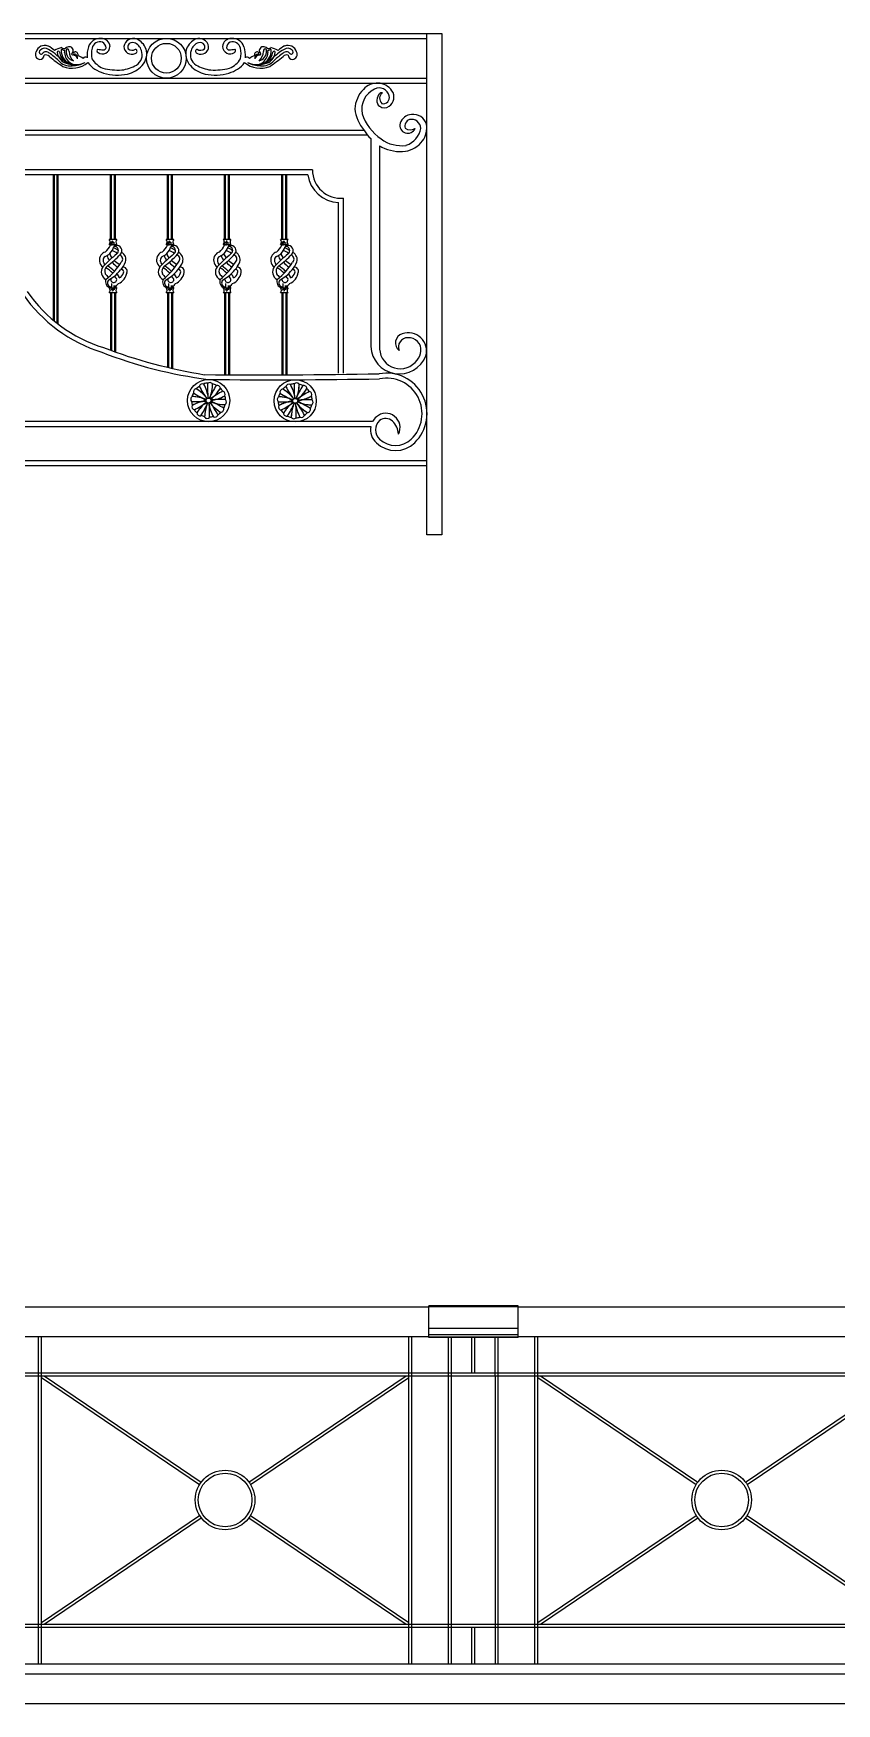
# Model space of a CAD drawing. Header units: millimetres. Extents: x 2621 to 26934, y 11979 to 27988.
# Drawn here: x 4493 to 5707, y 19878 to 22400 of the extents above; entities that cross this region are included whole.
import ezdxf

# ---------------------------------------------------------------- set-up
doc = ezdxf.new("R2010")
doc.units = ezdxf.units.MM

# ---------------------------------------------------------------- blocks, each defined once
blk = doc.blocks.new('A$C4E9F2DF3')
for p, q in [((22.5, 757.5), (2305.9, 757.5)), ((2305.9, 0), (2305.9, 757.5)), ((2305.9, 757.5), (2328.4, 757.5)), ((2328.4, 757.5), (2328.4, 0)), ((22.5, 750), (2305.9, 750)), ((22.5, 690), (2305.9, 690)), ((22.5, 682.5), (2305.9, 682.5)), ((1594.4, 611.3), (2211, 611.3)), ((2216.5, 603.8), (1588.5, 603.8)), ((2221.1, 598.6), (2221.1, 284.8)), ((2234.6, 587.8), (2234.6, 280.8)), ((2133.2, 551.3), (1653.3, 551.3)), ((2126.1, 543.8), (1659.9, 543.8)), ((1741.8, 324.4), (1741.8, 543.8)), ((1743.3, 323.1), (1743.3, 543.8)), ((1747.8, 319.5), (1747.8, 543.8)), ((1749.3, 318.4), (1749.3, 543.8)), ((1828, 446.4), (1828, 543.8)), ((1829.5, 446.4), (1829.5, 543.8)), ((1834, 446.4), (1834, 543.8)), ((1835.5, 446.4), (1835.5, 543.8)), ((1914.3, 446.4), (1914.3, 543.8)), ((1915.8, 446.4), (1915.8, 543.8)), ((1920.3, 446.4), (1920.3, 543.8)), ((1921.8, 446.4), (1921.8, 543.8)), ((2000.5, 446.4), (2000.5, 543.8)), ((2002, 446.4), (2002, 543.8)), ((2006.5, 446.4), (2006.5, 543.8)), ((2008, 446.4), (2008, 543.8)), ((2086.8, 446.4), (2086.8, 543.8)), ((2088.3, 446.4), (2088.3, 543.8)), ((2092.8, 446.4), (2092.8, 543.8)), ((2094.3, 446.4), (2094.3, 543.8)), ((2179.9, 244.6), (2179.9, 508.9)), ((2172.4, 244.6), (2172.4, 502)), ((1837.5, 446.4), (1826, 446.4)), ((1826, 438.9), (1837.5, 438.9)), ((1828, 437.6), (1828, 443.1)), ((1829.6, 443.1), (1829.6, 437.3)), ((1833.9, 438.9), (1833.9, 437)), ((1835.5, 437.3), (1835.5, 438.9)), ((1923.8, 446.4), (1912.3, 446.4)), ((1912.3, 438.9), (1923.8, 438.9)), ((1914.3, 437.6), (1914.3, 443.1)), ((1915.8, 443.1), (1915.8, 437.3)), ((1920.1, 438.9), (1920.1, 437)), ((1921.8, 437.3), (1921.8, 438.9)), ((2010, 446.4), (1998.5, 446.4)), ((1998.5, 438.9), (2010, 438.9)), ((2000.5, 437.6), (2000.5, 443.1)), ((2002.1, 443.1), (2002.1, 437.3)), ((2006.4, 438.9), (2006.4, 437)), ((2008, 437.3), (2008, 438.9)), ((2096.3, 446.4), (2084.8, 446.4)), ((2084.8, 438.9), (2096.3, 438.9)), ((2086.8, 437.6), (2086.8, 443.1)), ((2088.3, 443.1), (2088.3, 437.3)), ((2092.6, 438.9), (2092.6, 437)), ((2094.3, 437.3), (2094.3, 438.9)), ((1830, 373.1), (1830, 379.6)), ((1916.3, 373.1), (1916.3, 379.6)), ((2002.5, 373.1), (2002.5, 379.6)), ((2088.8, 373.1), (2088.8, 379.6)), ((1826, 373.1), (1837.5, 373.1)), ((1837.5, 365.6), (1826, 365.6)), ((1828, 365.6), (1828, 279.1)), ((1829.5, 365.6), (1829.5, 278.5)), ((1833.9, 373.1), (1833.9, 377)), ((1834, 365.6), (1834, 276.9)), ((1835.5, 365.6), (1835.5, 276.4)), ((1835.7, 373.1), (1835.7, 376.6)), ((1912.3, 373.1), (1923.8, 373.1)), ((1923.8, 365.6), (1912.3, 365.6)), ((1914.3, 365.6), (1914.3, 253.3)), ((1915.8, 365.6), (1915.8, 252.9)), ((1920.1, 373.1), (1920.1, 377)), ((1920.3, 365.6), (1920.3, 252)), ((1921.8, 365.6), (1921.8, 251.6)), ((1921.9, 373.1), (1921.9, 376.6)), ((1998.5, 373.1), (2010, 373.1)), ((2010, 365.6), (1998.5, 365.6)), ((2000.5, 365.6), (2000.5, 242)), ((2002, 365.6), (2002, 242)), ((2006.4, 373.1), (2006.4, 377)), ((2006.5, 365.6), (2006.5, 241.9)), ((2008, 365.6), (2008, 241.9)), ((2008.2, 373.1), (2008.2, 376.6)), ((2084.8, 373.1), (2096.3, 373.1)), ((2096.3, 365.6), (2084.8, 365.6)), ((2086.8, 365.6), (2086.8, 241.9)), ((2088.3, 365.6), (2088.3, 241.9)), ((2092.6, 373.1), (2092.6, 377)), ((2092.8, 365.6), (2092.8, 242)), ((2094.3, 365.6), (2094.3, 242)), ((2094.4, 373.1), (2094.4, 376.6)), ((2221.3, 163.5), (1520.4, 163.5)), ((2223.9, 171.2), (1525.3, 171.2)), ((23.8, 112.5), (2305.9, 112.5)), ((23.8, 105), (2305.9, 105)), ((2328.4, 0), (2305.9, 0))]:
    blk.add_line(p, q)
for centre, radius in [((1912.5, 720), 30), ((1912.5, 720), 22.5), ((1976.3, 203), 31.9), ((2107.1, 202.6), 31.9), ((1976.3, 203), 3.75), ((2107.1, 202.6), 3.75)]:
    blk.add_circle(centre, radius)
for centre, radius, start, end in [((1728.7, 725.9), 13.5, 68.2276, 164.8719), ((1723.8, 729.3), 3.26, 118.6448, 238.7475), ((1728.8, 726.2), 8.89, 51.2763, 138.3421), ((1712.2, 697), 46.7, 47.9952, 62.6445), ((1721.1, 702.7), 33.2, 45.6269, 66.339), ((1764.3, 694.1), 43, 103.1908, 119.0324), ((1775.2, 731.5), 21.6, 176.5194, 254.6426), ((1754.9, 732.3), 1.28, 11.1309, 156.8548), ((1757.6, 739.4), 4.65, 228.2068, 301.4077), ((1757.6, 734.4), 2.4, 231.8001, 296.7824), ((1756.4, 730.4), 2.94, 324.3412, 39.7487), ((1766.3, 725.2), 12, 91.0912, 121.4077), ((1763.2, 731.8), 2.31, 59.0792, 208.5447), ((1762.1, 731.1), 3.5, 345.1505, 50.505), ((1766.2, 731.6), 5.63, 304.111, 91.0912), ((1828.2, 724.8), 35.5, 159.5757, 186.3801), ((1811.8, 732.3), 17.5, 84.1725, 163.8195), ((1837.5, 726.7), 38.1, 167.1297, 191.2297), ((1812.2, 732.8), 12.1, 71.7482, 168.4213), ((1810.4, 731.2), 2.81, 120.496, 246.8307), ((1822.6, 820.6), 88, 261.0756, 266.5892), ((1815.8, 738.1), 11.5, 235.2565, 357.843), ((1814.6, 736.9), 12.8, 3.3177, 94.5622), ((1810.5, 734.8), 11, 4.625, 59.9553), ((1817.6, 736.8), 4.06, 267.3313, 344.3073), ((1862.8, 735.5), 14.5, 70.033, 171.1707), ((1860, 737.6), 11.6, 179.0963, 297.1197), ((1860.8, 737), 6.64, 154.0981, 203.6661), ((1860.9, 741.2), 9.19, 227.6416, 302.7145), ((1861.1, 737), 6.96, 66.9876, 154.8169), ((1858.5, 727.5), 16.8, 14.4318, 71.4748), ((1865.1, 730.4), 3.13, 273.5615, 75.9591), ((1858.2, 725), 17.8, 300.8511, 21.9841), ((1855.9, 724.1), 27.7, 21.2446, 64.7476), ((1857.7, 726.6), 25.2, 315.9514, 17.3174), ((1967, 726.6), 25.2, 162.6813, 224.0472), ((1968.8, 724.1), 27.7, 115.2511, 158.7541), ((1966.5, 725), 17.8, 158.0145, 239.1476), ((1966.2, 727.5), 16.8, 108.5239, 165.5669), ((1959.6, 730.4), 3.13, 104.0395, 266.4372), ((1961.9, 735.5), 14.5, 8.828, 109.9657), ((1963.8, 741.2), 9.19, 237.2841, 312.357), ((1964.7, 737.6), 11.6, 242.879, 0.9023), ((1963.6, 737), 6.96, 25.1818, 113.011), ((1963.9, 737), 6.64, 336.3325, 25.9005), ((2010.1, 736.9), 12.8, 85.4365, 176.6809), ((2008.8, 738.1), 11.5, 182.1557, 304.7422), ((2014.2, 734.8), 11, 120.0434, 175.3736), ((2007.1, 736.8), 4.06, 195.6914, 272.6673), ((2002.1, 820.6), 88, 273.4095, 278.9231), ((2012.5, 732.8), 12.1, 11.5774, 108.2504), ((2012.9, 732.3), 17.5, 16.1792, 95.8262), ((2014.3, 731.2), 2.81, 293.168, 59.5027), ((1987.2, 726.7), 38.1, 348.7689, 12.869), ((1996.5, 724.8), 35.5, 353.6185, 20.4229), ((2058.5, 731.6), 5.63, 88.9074, 235.8877), ((2049.4, 731.5), 21.6, 285.3561, 3.4793), ((2058.4, 725.2), 12, 58.5909, 88.9074), ((2062.6, 731.1), 3.5, 129.4936, 194.8482), ((2061.5, 731.8), 2.31, 331.4539, 120.9195), ((2067.1, 739.4), 4.65, 238.5909, 311.7918), ((2068.3, 730.4), 2.94, 140.2499, 215.6575), ((2067.1, 734.4), 2.4, 243.2163, 308.1986), ((2069.8, 732.3), 1.28, 23.1438, 168.8677), ((2060.3, 694.1), 43, 60.9662, 76.8078), ((2103.6, 702.7), 33.2, 113.6596, 134.3718), ((2112.5, 697), 46.7, 117.3542, 132.0035), ((2095.8, 726.2), 8.89, 41.6566, 128.7224), ((2096, 725.9), 13.5, 15.1268, 111.7711), ((2100.9, 729.3), 3.26, 301.2512, 61.3538), ((1722.2, 725.7), 7.59, 150.5893, 264.7036), ((1721.5, 724.7), 6.53, 269.9987, 359.9638), ((1723.4, 728.5), 2.44, 237.2888, 331.7601), ((1730.8, 722.5), 7.17, 47.0461, 137.2982), ((1730.1, 715.8), 9.11, 50.215, 103.317), ((1651.3, 609.9), 145, 47.303, 54.3813), ((1862.5, 868.7), 193.1, 229.0723, 236.5501), ((1704, 671.6), 68.1, 39.3775, 53.7179), ((1749.5, 728.7), 1.78, 15.8018, 172.6637), ((1766.7, 730.6), 19.1, 185.0603, 262.432), ((1766.8, 731.1), 22.6, 220.4577, 278.2137), ((1772.7, 732), 21.7, 187.5491, 270.8743), ((1770.2, 742.6), 37.7, 247.9657, 309.2131), ((1774.4, 747.7), 37.4, 241.6511, 294.3529), ((1777.7, 729), 18.9, 180.9112, 298.7786), ((1775.5, 730.4), 14.6, 176.5384, 256.9483), ((1785.1, 731), 19.6, 182.2619, 228.7711), ((1771, 726.6), 1.68, 171.2102, 342.8133), ((1769.5, 753.3), 44.5, 270.6186, 297.0846), ((1774.6, 727.3), 2.34, 90.5652, 209.9125), ((1774.8, 724.4), 1.58, 56.4068, 188.111), ((1771.9, 717.6), 6.67, 13.1985, 78.2843), ((1774.7, 725.2), 4.49, 340.0875, 90.5652), ((1772, 720.4), 6.44, 348.9943, 55.788), ((1772.4, 701.6), 23, 51.7369, 73.6898), ((1790.5, 717), 4.61, 57.2644, 145.3392), ((1829.8, 741.5), 45.5, 218.2011, 254.4561), ((1830.1, 737.3), 35, 210.9399, 247.5026), ((1839.5, 755.7), 53.7, 276.0271, 301.2276), ((1845.3, 736), 40.7, 281.7809, 318.5707), ((1979.4, 736), 40.7, 221.4279, 258.2178), ((1985.2, 755.7), 53.7, 238.7711, 263.9715), ((1994.9, 741.5), 45.5, 285.5426, 321.7975), ((1994.6, 737.3), 35, 292.496, 329.0588), ((2054.5, 742.6), 37.7, 230.7855, 292.033), ((2034.2, 717), 4.61, 34.6595, 122.7342), ((2050.3, 747.7), 37.4, 245.6458, 298.3476), ((2055.2, 753.3), 44.5, 242.9141, 269.3801), ((2047, 729), 18.9, 241.2201, 359.0875), ((2052.3, 701.6), 23, 106.3089, 128.2618), ((2050, 725.2), 4.49, 89.4335, 199.9112), ((2052.6, 720.4), 6.44, 124.2106, 191.0043), ((2052.8, 717.6), 6.67, 101.7143, 166.8002), ((2049.9, 724.4), 1.58, 351.8877, 123.5919), ((2050, 727.3), 2.34, 330.0861, 89.4335), ((2051.9, 732), 21.7, 269.1243, 352.4496), ((2053.7, 726.6), 1.68, 197.1854, 8.7884), ((2049.2, 730.4), 14.6, 283.0504, 3.4602), ((2039.6, 731), 19.6, 311.2276, 357.7368), ((2057.9, 731.1), 22.6, 261.785, 319.541), ((2057.9, 730.6), 19.1, 277.5667, 354.9384), ((2120.7, 671.6), 68.1, 126.2807, 140.6212), ((1962.2, 868.7), 193.1, 303.4485, 310.9264), ((2075.2, 728.7), 1.78, 7.3349, 164.1969), ((2173.4, 609.9), 145, 125.6173, 132.6957), ((2094.5, 715.8), 9.11, 76.6817, 129.7837), ((2093.9, 722.5), 7.17, 42.7005, 132.9526), ((2103.2, 724.7), 6.53, 180.0348, 270), ((2101.3, 728.5), 2.44, 208.2386, 302.7099), ((2102.5, 725.7), 7.59, 275.2951, 29.4093), ((1839.8, 796.7), 94.6, 255.8283, 273.2085), ((1838.4, 767.9), 73.3, 253.5158, 281.9332), ((1986.3, 767.9), 73.3, 258.0654, 286.4828), ((1984.8, 796.7), 94.6, 266.7902, 284.1704), ((2231, 655.2), 27.3, 35.3197, 139.3093), ((2242.8, 640.8), 45.8, 135.3386, 176.7961), ((2240.9, 643), 33.4, 114.7168, 191.9085), ((2234, 659.8), 15.3, 12.2838, 117.5135), ((2248.7, 655), 18.4, 139.9576, 174.0243), ((2240.7, 655.8), 10.4, 174.0243, 233.9426), ((2245.5, 659.4), 10.9, 128.4338, 224.2958), ((2238.1, 662.2), 5.77, 83.6269, 126.3861), ((2240.4, 660.3), 8.97, 252.299, 17.6658), ((2239.7, 661.3), 16.6, 303.6236, 35.5697), ((2258.1, 650.6), 61.4, 186.711, 202.9178), ((2277.7, 658.9), 73.1, 198.1636, 236.1038), ((2241.8, 657.2), 12.1, 233.9426, 306.0574), ((2283, 616.7), 18.1, 90.9541, 163.7111), ((2285.3, 613.8), 21.3, 17.7961, 97.1544), ((2258.1, 650.6), 61.4, 202.9178, 220.656), ((2273.9, 650.9), 74.3, 212.8832, 224.7319), ((2277, 618.5), 11.9, 163.7111, 338.7541), ((2283.6, 617.2), 10.9, 110.9009, 195.0457), ((2280.7, 625.8), 13.8, 236.1759, 302.22), ((2263.4, 620.6), 34.1, 289.6172, 349.0383), ((2282.6, 613.5), 14.2, 2.4444, 101.8561), ((2271.2, 615.4), 34.7, 324.1784, 8.1423), ((2273.9, 650.9), 74.3, 238.0859, 241.1706), ((2267.4, 638.1), 50.2, 232.6497, 278.5671), ((2265.9, 639.6), 60.5, 242.6751, 277.4064), ((2266.4, 620.6), 41.7, 280.0066, 322.1704), ((2174, 550.4), 48.3, 187.8468, 268.1257), ((2175.5, 550.9), 42.3, 179.5018, 276.0154), ((1802.4, 449.1), 28.1, 308.814, 335.8511), ((1821.9, 442.7), 5.58, 317.7489, 42.2511), ((1813.1, 440.1), 20.5, 313.0535, 348.069), ((1833.1, 449.6), 8.7, 239.4597, 279.1661), ((1819.3, 399.8), 31.9, 53.0826, 69.9723), ((1834.5, 445), 3.94, 187.3388, 274.7836), ((1825.4, 412.6), 22.3, 48.7115, 69.9939), ((1833.8, 429.5), 6.36, 306.4005, 96.0754), ((1837.3, 429.4), 8.02, 316.7872, 102.7327), ((1841.7, 442.7), 5.58, 137.7489, 222.2511), ((1888.6, 449.1), 28.1, 308.814, 335.8511), ((1908.2, 442.7), 5.58, 317.7489, 42.2511), ((1899.3, 440.1), 20.5, 313.0535, 348.069), ((1919.3, 449.6), 8.7, 239.4597, 279.1661), ((1905.6, 399.8), 31.9, 53.0826, 69.9723), ((1920.7, 445), 3.94, 187.3388, 274.7836), ((1920, 429.5), 6.36, 306.4005, 96.0754), ((1911.6, 412.6), 22.3, 48.7115, 69.9939), ((1923.5, 429.4), 8.02, 316.7872, 102.7327), ((1927.9, 442.7), 5.58, 137.7489, 222.2511), ((1974.9, 449.1), 28.1, 308.814, 335.8511), ((1994.4, 442.7), 5.58, 317.7489, 42.2511), ((1985.6, 440.1), 20.5, 313.0535, 348.069), ((2005.6, 449.6), 8.7, 239.4597, 279.1661), ((1991.8, 399.8), 31.9, 53.0826, 69.9723), ((2007, 445), 3.94, 187.3388, 274.7836), ((1997.9, 412.6), 22.3, 48.7115, 69.9939), ((2006.3, 429.5), 6.36, 306.4005, 96.0754), ((2009.8, 429.4), 8.02, 316.7872, 102.7327), ((2014.2, 442.7), 5.58, 137.7489, 222.2511), ((2061.1, 449.1), 28.1, 308.814, 335.8511), ((2080.7, 442.7), 5.58, 317.7489, 42.2511), ((2071.8, 440.1), 20.5, 313.0535, 348.069), ((2091.8, 449.6), 8.7, 239.4597, 279.1661), ((2078.1, 399.8), 31.9, 53.0826, 69.9723), ((2093.2, 445), 3.94, 187.3388, 274.7836), ((2092.5, 429.5), 6.36, 306.4005, 96.0754), ((2084.1, 412.6), 22.3, 48.7115, 69.9939), ((2096, 429.4), 8.02, 316.7872, 102.7327), ((2100.4, 442.7), 5.58, 137.7489, 222.2511), ((1824.3, 415.3), 13, 144.9472, 233.513), ((1822.5, 417), 10.5, 103.5628, 146.6683), ((1826.8, 397.2), 12.7, 143.3976, 243.3627), ((1957, 275.5), 190.9, 128.7506, 137.3627), ((1824.8, 414.7), 7.81, 128.7406, 232.3992), ((1829.2, 398.4), 9.82, 125.0765, 203.3), ((1813.1, 440.1), 20.5, 289.6758, 313.0535), ((1798.1, 364), 45.7, 43.2033, 60.0795), ((1756.5, 467.3), 103.9, 308.5697, 327.8294), ((1837, 425.5), 14.7, 193.8017, 225.2553), ((1748.5, 509.8), 127.8, 305.9547, 317.7663), ((1796.8, 363), 51, 43.3089, 58.3275), ((1836.8, 426.1), 9.81, 185.6459, 230.4245), ((1854.7, 431.3), 30.9, 218.9066, 240.1738), ((1872.5, 457.5), 57.7, 227.874, 238.2109), ((1840.2, 416.8), 6.38, 311.8787, 72.5477), ((1801.4, 434.9), 54.5, 320.6781, 335.4786), ((1839.5, 415.8), 12, 342.9547, 63.2111), ((1846.4, 398.1), 6.81, 346.5246, 86.6981), ((1910.6, 415.3), 13, 144.9472, 233.513), ((1908.7, 417), 10.5, 103.5628, 146.6683), ((1913, 397.2), 12.7, 143.3976, 243.3627), ((2043.3, 275.5), 190.9, 128.7506, 137.3627), ((1911.1, 414.7), 7.81, 128.7406, 232.3992), ((1915.5, 398.4), 9.82, 125.0765, 203.3), ((1899.3, 440.1), 20.5, 289.6758, 313.0535), ((1884.4, 364), 45.7, 43.2033, 60.0795), ((1842.8, 467.3), 103.9, 308.5697, 327.8294), ((1923.3, 425.5), 14.7, 193.8017, 225.2553), ((1834.8, 509.8), 127.8, 305.9547, 317.7663), ((1883, 363), 51, 43.3089, 58.3275), ((1923, 426.1), 9.81, 185.6459, 230.4245), ((1940.9, 431.3), 30.9, 218.9066, 240.1738), ((1958.8, 457.5), 57.7, 227.874, 238.2109), ((1926.5, 416.8), 6.38, 311.8787, 72.5477), ((1887.6, 434.9), 54.5, 320.6781, 335.4786), ((1925.7, 415.8), 12, 342.9547, 63.2111), ((1932.7, 398.1), 6.81, 346.5246, 86.6981), ((1996.8, 415.3), 13, 144.9472, 233.513), ((1995, 417), 10.5, 103.5628, 146.6683), ((1999.3, 397.2), 12.7, 143.3976, 243.3627), ((2129.5, 275.5), 190.9, 128.7506, 137.3627), ((1997.3, 414.7), 7.81, 128.7406, 232.3992), ((2001.7, 398.4), 9.82, 125.0765, 203.3), ((1985.6, 440.1), 20.5, 289.6758, 313.0535), ((1970.6, 364), 45.7, 43.2033, 60.0795), ((1929, 467.3), 103.9, 308.5697, 327.8294), ((2009.5, 425.5), 14.7, 193.8017, 225.2553), ((1921, 509.8), 127.8, 305.9547, 317.7663), ((1969.3, 363), 51, 43.3089, 58.3275), ((2009.3, 426.1), 9.81, 185.6459, 230.4245), ((2027.2, 431.3), 30.9, 218.9066, 240.1738), ((2045, 457.5), 57.7, 227.874, 238.2109), ((2012.7, 416.8), 6.38, 311.8787, 72.5477), ((1973.9, 434.9), 54.5, 320.6781, 335.4786), ((2012, 415.8), 12, 342.9547, 63.2111), ((2018.9, 398.1), 6.81, 346.5246, 86.6981), ((2083.1, 415.3), 13, 144.9472, 233.513), ((2081.2, 417), 10.5, 103.5628, 146.6683), ((2085.5, 397.2), 12.7, 143.3976, 243.3627), ((2215.8, 275.5), 190.9, 128.7506, 137.3627), ((2083.6, 414.7), 7.81, 128.7406, 232.3992), ((2088, 398.4), 9.82, 125.0765, 203.3), ((2071.8, 440.1), 20.5, 289.6758, 313.0535), ((2056.9, 364), 45.7, 43.2033, 60.0795), ((2015.3, 467.3), 103.9, 308.5697, 327.8294), ((2095.8, 425.5), 14.7, 193.8017, 225.2553), ((2007.3, 509.8), 127.8, 305.9547, 317.7663), ((2055.5, 363), 51, 43.3089, 58.3275), ((2095.5, 426.1), 9.81, 185.6459, 230.4245), ((2113.4, 431.3), 30.9, 218.9066, 240.1738), ((2131.3, 457.5), 57.7, 227.874, 238.2109), ((2099, 416.8), 6.38, 311.8787, 72.5477), ((2060.1, 434.9), 54.5, 320.6781, 335.4786), ((2098.2, 415.8), 12, 342.9547, 63.2111), ((2105.2, 398.1), 6.81, 346.5246, 86.6981), ((1981.7, 530.2), 211, 220.0551, 221.999), ((1830.3, 382.4), 9.72, 157.4579, 253.2853), ((1829.5, 380.9), 6.07, 139.5493, 259.5373), ((1794.1, 440.4), 63.5, 298.9894, 308.8296), ((1833, 385.8), 4.57, 165.5335, 358.4558), ((1794.1, 440.4), 63.5, 308.8296, 321.0095), ((1829.1, 383.7), 8.64, 13.2425, 55.9733), ((1848.7, 369.2), 13.6, 129.9479, 163.5272), ((1834.7, 388), 6.61, 1.5829, 65.0078), ((1830.7, 400.3), 22.7, 294.2426, 350.2917), ((1836.9, 398.3), 11, 293.8472, 347.1737), ((1844.9, 397.6), 3.26, 326.5079, 90), ((2067.9, 530.2), 211, 220.0551, 221.999), ((1916.6, 382.4), 9.72, 157.4579, 253.2853), ((1915.8, 380.9), 6.07, 139.5493, 259.5373), ((1880.4, 440.4), 63.5, 298.9894, 308.8296), ((1919.2, 385.8), 4.57, 165.5335, 358.4558), ((1880.4, 440.4), 63.5, 308.8296, 321.0095), ((1915.4, 383.7), 8.64, 13.2425, 55.9733), ((1935, 369.2), 13.6, 129.9479, 163.5272), ((1921, 388), 6.61, 1.5829, 65.0078), ((1916.9, 400.3), 22.7, 294.2426, 350.2917), ((1923.1, 398.3), 11, 293.8472, 347.1737), ((1931.2, 397.6), 3.26, 326.5079, 90), ((2154.2, 530.2), 211, 220.0551, 221.999), ((2002.8, 382.4), 9.72, 157.4579, 253.2853), ((2002, 380.9), 6.07, 139.5493, 259.5373), ((1966.6, 440.4), 63.5, 298.9894, 308.8296), ((2005.5, 385.8), 4.57, 165.5335, 358.4558), ((1966.6, 440.4), 63.5, 308.8296, 321.0095), ((2001.6, 383.7), 8.64, 13.2425, 55.9733), ((2021.2, 369.2), 13.6, 129.9479, 163.5272), ((2007.2, 388), 6.61, 1.5829, 65.0078), ((2003.2, 400.3), 22.7, 294.2426, 350.2917), ((2009.4, 398.3), 11, 293.8472, 347.1737), ((2017.4, 397.6), 3.26, 326.5079, 90), ((2240.4, 530.2), 211, 220.0551, 221.999), ((2089.1, 382.4), 9.72, 157.4579, 253.2853), ((2088.3, 380.9), 6.07, 139.5493, 259.5373), ((2052.9, 440.4), 63.5, 298.9894, 308.8296), ((2091.7, 385.8), 4.57, 165.5335, 358.4558), ((2052.9, 440.4), 63.5, 308.8296, 321.0095), ((2087.9, 383.7), 8.64, 13.2425, 55.9733), ((2107.5, 369.2), 13.6, 129.9479, 163.5272), ((2093.5, 388), 6.61, 1.5829, 65.0078), ((2089.4, 400.3), 22.7, 294.2426, 350.2917), ((2095.6, 398.3), 11, 293.8472, 347.1737), ((2103.7, 397.6), 3.26, 326.5079, 90), ((1883.4, 493.5), 228.1, 214.79, 252.5559), ((1883.4, 493.5), 220.6, 214.7623, 252.6407), ((1821.9, 369.3), 5.58, 317.7489, 42.2511), ((1833.1, 362.4), 8.7, 80.8339, 120.5403), ((1834.5, 367), 3.94, 85.2164, 172.6612), ((1841.7, 369.3), 5.58, 137.7489, 222.2511), ((1908.2, 369.3), 5.58, 317.7489, 42.2511), ((1919.3, 362.4), 8.7, 80.8339, 120.5403), ((1920.7, 367), 3.94, 85.2164, 172.6612), ((1927.9, 369.3), 5.58, 137.7489, 222.2511), ((1994.4, 369.3), 5.58, 317.7489, 42.2511), ((2005.6, 362.4), 8.7, 80.8339, 120.5403), ((2007, 367), 3.94, 85.2164, 172.6612), ((2014.2, 369.3), 5.58, 137.7489, 222.2511), ((2080.7, 369.3), 5.58, 317.7489, 42.2511), ((2091.8, 362.4), 8.7, 80.8339, 120.5403), ((2093.2, 367), 3.94, 85.2164, 172.6612), ((2100.4, 369.3), 5.58, 137.7489, 222.2511), ((2273, 289.9), 14.5, 106.9156, 231.5556), ((2278, 277.7), 27.5, 344.7374, 109.4321), ((2090.6, 997.3), 764.7, 249.0857, 260.9502), ((2264.4, 286.5), 43.2, 182.2664, 338.2919), ((2265.8, 282.3), 31.2, 182.8839, 324.4533), ((2277, 283.9), 14, 88.4492, 202.5526), ((2278.7, 279.6), 18.4, 353.5361, 94.2536), ((2276.1, 278.7), 20.9, 316.1876, 356.8688), ((2063.8, 914.8), 685.6, 248.7205, 262.6063), ((1967, 223), 5.09, 66.7455, 162.8193), ((1976.3, 203.9), 25.7, 93.2442, 106.3205), ((1913, 197.1), 63.9, 12.9912, 28.6221), ((1913, 197.1), 63.9, 8.7075, 28.6221), ((2047.3, 11876), 11634.1, 269.62089, 270.91879), ((2140.5, 221.6), 165.8, 177.5406, 185.1654), ((1978.3, 225), 5.09, 36.7455, 132.8193), ((2069.1, 9749.8), 9515.4, 269.43687, 270.99684), ((1918.5, 229.6), 63.9, 338.7075, 358.6221), ((1918.5, 229.6), 63.9, 342.9912, 358.6221), ((1976.3, 203), 25.7, 63.2442, 76.3205), ((2097.8, 222.6), 5.09, 66.7455, 162.8193), ((2107.1, 202.6), 25.7, 93.2442, 106.3205), ((2043.8, 196.7), 63.9, 12.9912, 28.6221), ((2043.8, 196.7), 63.9, 8.7075, 28.6221), ((2271.3, 221.2), 165.8, 177.5406, 185.1654), ((2109.1, 224.6), 5.09, 36.7455, 132.8193), ((2049.3, 229.1), 63.9, 338.7075, 358.6221), ((2049.3, 229.1), 63.9, 342.9912, 358.6221), ((2107.1, 202.6), 25.7, 63.2442, 76.3205), ((2245.1, 183.3), 61.1, 314.0412, 100.6407), ((2245.1, 183.3), 53.6, 314.0633, 101.2424), ((1954.3, 205), 5.09, 126.7455, 222.8193), ((1957.7, 367.3), 165.8, 267.5406, 275.1654), ((1976.3, 203), 25.7, 153.2442, 166.3205), ((1949.7, 145.2), 63.9, 72.9912, 88.6221), ((1949.7, 145.2), 63.9, 68.7075, 88.6221), ((1982.2, 139.7), 63.9, 98.7075, 118.6221), ((1982.2, 139.7), 63.9, 102.9912, 118.6221), ((1958.3, 215.7), 5.09, 96.7455, 192.8193), ((2042.3, 354.5), 165.8, 237.5406, 245.1654), ((1976.3, 203), 25.7, 123.2442, 136.3205), ((1924.4, 166.2), 63.9, 42.9912, 58.6221), ((1924.4, 166.2), 63.9, 38.7075, 58.6221), ((1957.7, 367.3), 165.8, 271.0623, 274.7808), ((2042.3, 354.5), 165.8, 241.0623, 244.7808), ((2109.2, 301.2), 165.8, 207.5406, 215.1654), ((2109.2, 301.2), 165.8, 211.0623, 214.7808), ((2140.5, 221.6), 165.8, 181.0623, 184.7808), ((2127.8, 137), 165.8, 147.5406, 155.1654), ((2127.8, 137), 165.8, 151.0623, 154.7808), ((2074.5, 70.1), 165.8, 117.5406, 125.1654), ((1939.5, 254.9), 63.9, 308.7075, 328.6221), ((2074.5, 70.1), 165.8, 121.0623, 124.7808), ((1994.8, 38.8), 165.8, 87.5406, 95.1654), ((1910.2, 51.5), 165.8, 57.5406, 65.1654), ((1970.3, 266.3), 63.9, 278.7075, 298.6221), ((1994.8, 38.8), 165.8, 91.0623, 94.7808), ((1939.5, 254.9), 63.9, 312.9912, 328.6221), ((1970.3, 266.3), 63.9, 282.9912, 298.6221), ((1989, 221), 5.09, 6.7455, 102.8193), ((1976.3, 203), 25.7, 33.2442, 46.3205), ((1996.3, 212.3), 5.09, 336.7455, 72.8193), ((1976.3, 203), 25.7, 3.2442, 16.3205), ((1998.2, 201), 5.09, 306.7455, 42.8193), ((2085.1, 204.6), 5.09, 126.7455, 222.8193), ((2107.1, 202.6), 25.7, 153.2442, 166.3205), ((2080.5, 144.8), 63.9, 72.9912, 88.6221), ((2080.5, 144.8), 63.9, 68.7075, 88.6221), ((2113, 139.3), 63.9, 98.7075, 118.6221), ((2089.1, 215.3), 5.09, 96.7455, 192.8193), ((2173.1, 354.1), 165.8, 237.5406, 245.1654), ((2107.1, 202.6), 25.7, 123.2442, 136.3205), ((2055.2, 165.8), 63.9, 42.9912, 58.6221), ((2055.2, 165.8), 63.9, 38.7075, 58.6221), ((2173.1, 354.1), 165.8, 241.0623, 244.7808), ((2240, 300.8), 165.8, 207.5406, 215.1654), ((2240, 300.8), 165.8, 211.0623, 214.7808), ((2271.3, 221.2), 165.8, 181.0623, 184.7808), ((2258.6, 136.6), 165.8, 147.5406, 155.1654), ((2258.6, 136.6), 165.8, 151.0623, 154.7808), ((2205.3, 69.7), 165.8, 117.5406, 125.1654), ((2070.3, 254.5), 63.9, 308.7075, 328.6221), ((2205.3, 69.7), 165.8, 121.0623, 124.7808), ((2125.6, 38.4), 165.8, 87.5406, 95.1654), ((2101.1, 265.9), 63.9, 278.7075, 298.6221), ((2125.6, 38.4), 165.8, 91.0623, 94.7808), ((2070.3, 254.5), 63.9, 312.9912, 328.6221), ((2101.1, 265.9), 63.9, 282.9912, 298.6221), ((2119.8, 220.6), 5.09, 6.7455, 102.8193), ((2107.1, 202.6), 25.7, 33.2442, 46.3205), ((2127.1, 211.9), 5.09, 336.7455, 72.8193), ((2107.1, 202.6), 25.7, 3.2442, 16.3205), ((2129, 200.6), 5.09, 306.7455, 42.8193), ((1976.3, 203), 25.7, 183.2442, 196.3205), ((1956.3, 193.8), 5.09, 156.7455, 252.8193), ((1878.1, 336), 165.8, 297.5406, 305.1654), ((1976.3, 203), 25.7, 213.2442, 226.3205), ((2013.1, 151.2), 63.9, 128.7075, 148.6221), ((2013.1, 151.2), 63.9, 132.9912, 148.6221), ((1963.6, 185), 5.09, 186.7455, 282.8193), ((1878.1, 336), 165.8, 301.0623, 304.7808), ((1824.8, 269.1), 165.8, 327.5406, 335.1654), ((1976.3, 203.9), 25.7, 243.2442, 256.3205), ((1824.8, 269.1), 165.8, 331.0623, 334.7808), ((2034.1, 176.5), 63.9, 158.7075, 178.6221), ((2034.1, 176.5), 63.9, 162.9912, 178.6221), ((1974.3, 181.1), 5.09, 216.7455, 312.8193), ((2039.6, 209), 63.9, 188.7075, 208.6221), ((1812, 184.5), 165.8, 357.5406, 5.1654), ((1812, 184.5), 165.8, 1.0623, 4.7808), ((2039.6, 209), 63.9, 192.9912, 208.6221), ((1976.3, 203.9), 25.7, 273.2442, 286.3205), ((2028.1, 239.8), 63.9, 218.7075, 238.6221), ((1843.3, 104.8), 165.8, 27.5406, 35.1654), ((1843.3, 104.8), 165.8, 31.0623, 34.7808), ((2002.8, 260.8), 63.9, 248.7075, 268.6221), ((1910.2, 51.5), 165.8, 61.0623, 64.7808), ((2028.1, 239.8), 63.9, 222.9912, 238.6221), ((1985.5, 183), 5.09, 246.7455, 342.8193), ((2002.8, 260.8), 63.9, 252.9912, 268.6221), ((1976.3, 203), 25.7, 303.2442, 316.3205), ((1994.3, 190.3), 5.09, 276.7455, 12.8193), ((1976.3, 203), 25.7, 333.2442, 346.3205), ((2088.5, 366.8), 165.8, 267.5406, 275.1654), ((2107.1, 202.6), 25.7, 183.2442, 196.3205), ((2087.1, 193.4), 5.09, 156.7455, 252.8193), ((2113, 139.3), 63.9, 102.9912, 118.6221), ((2008.9, 335.6), 165.8, 297.5406, 305.1654), ((2107.1, 202.6), 25.7, 213.2442, 226.3205), ((2143.9, 150.8), 63.9, 128.7075, 148.6221), ((2143.9, 150.8), 63.9, 132.9912, 148.6221), ((2094.4, 184.6), 5.09, 186.7455, 282.8193), ((2088.5, 366.8), 165.8, 271.0623, 274.7808), ((2008.9, 335.6), 165.8, 301.0623, 304.7808), ((1955.6, 268.7), 165.8, 327.5406, 335.1654), ((2107.1, 202.6), 25.7, 243.2442, 256.3205), ((1955.6, 268.7), 165.8, 331.0623, 334.7808), ((2164.9, 176.1), 63.9, 158.7075, 178.6221), ((2164.9, 176.1), 63.9, 162.9912, 178.6221), ((2105.1, 180.7), 5.09, 216.7455, 312.8193), ((2170.4, 208.6), 63.9, 188.7075, 208.6221), ((1942.8, 184.1), 165.8, 357.5406, 5.1654), ((1942.8, 184.1), 165.8, 1.0623, 4.7808), ((2170.4, 208.6), 63.9, 192.9912, 208.6221), ((2107.1, 202.6), 25.7, 273.2442, 286.3205), ((2158.9, 239.4), 63.9, 218.7075, 238.6221), ((1974.1, 104.4), 165.8, 27.5406, 35.1654), ((1974.1, 104.4), 165.8, 31.0623, 34.7808), ((2133.6, 260.4), 63.9, 248.7075, 268.6221), ((2041, 51.1), 165.8, 57.5406, 65.1654), ((2041, 51.1), 165.8, 61.0623, 64.7808), ((2158.9, 239.4), 63.9, 222.9912, 238.6221), ((2116.3, 182.6), 5.09, 246.7455, 342.8193), ((2133.6, 260.4), 63.9, 252.9912, 268.6221), ((2107.1, 202.6), 25.7, 303.2442, 316.3205), ((2125.1, 189.9), 5.09, 276.7455, 12.8193), ((2107.1, 202.6), 25.7, 333.2442, 346.3205), ((2247, 158.8), 26.2, 131.3744, 151.7451), ((2243.9, 162.3), 21.5, 332.2896, 131.3744), ((2247, 158.8), 26.2, 169.2236, 228.6256), ((2247, 158.8), 18.7, 131.3744, 228.6256), ((2243.8, 160.8), 15.1, 47.6688, 127.5137), ((2235.1, 151.5), 27.9, 1.5842, 47.1985), ((2258.5, 169.7), 42.1, 226.6988, 313.7261), ((2258.5, 169.7), 34.6, 226.2889, 313.7111)]:
    blk.add_arc(centre, radius, start, end)
blk = doc.blocks.new('A$C579C1FF5')
for p, q in [((1693.7, 689.1), (2308.7, 689.1)), ((2443.7, 690.6), (2308.7, 690.6)), ((2308.7, 642.6), (2308.7, 690.6)), ((2308.7, 689.4), (2443.7, 689.4)), ((2443.7, 642.6), (2443.7, 690.6)), ((2443.7, 689.1), (3058.7, 689.1)), ((2308.7, 656.7), (2443.7, 656.7)), ((1693.7, 644.1), (2308.7, 644.1)), ((1719.2, 149.8), (1719.2, 644.1)), ((1723.7, 149.8), (1723.7, 644.1)), ((2278.7, 149.8), (2278.7, 644.1)), ((2283.2, 149.8), (2283.2, 644.1)), ((2308.7, 647.2), (2443.7, 647.2)), ((2308.7, 643.7), (2443.7, 643.7)), ((2443.7, 642.6), (2308.7, 642.6)), ((2338.7, 149.8), (2338.7, 642.6)), ((2343.2, 584.8), (2343.2, 642.6)), ((2373.9, 589.3), (2373.9, 642.6)), ((2378.4, 589.3), (2378.4, 642.6)), ((2409.2, 584.8), (2409.2, 642.6)), ((2413.7, 149.8), (2413.7, 642.6)), ((2443.7, 644.1), (3058.7, 644.1)), ((2469.2, 149.8), (2469.2, 644.1)), ((2473.7, 149.8), (2473.7, 644.1)), ((93.2, 589.3), (3613, 589.3)), ((93.2, 584.8), (3613, 584.8)), ((1723.7, 582.1), (1962.7, 420.6)), ((1727.7, 584.8), (1965.2, 424.4)), ((2037.2, 424.4), (2274.7, 584.8)), ((2039.7, 420.6), (2278.7, 582.1)), ((2343.2, 149.8), (2343.2, 584.8)), ((2409.5, 149.8), (2409.5, 584.8)), ((2473.7, 582.1), (2712.7, 420.6)), ((2477.7, 584.8), (2715.2, 424.4)), ((2787.2, 424.4), (3024.7, 584.8)), ((2789.7, 420.6), (3028.7, 582.1)), ((1723.7, 212.5), (1962.7, 374)), ((1727.7, 209.8), (1965.2, 370.3)), ((2037.2, 370.3), (2274.7, 209.8)), ((2039.7, 374), (2278.7, 212.5)), ((2473.7, 212.5), (2712.7, 374)), ((2477.7, 209.8), (2715.2, 370.3)), ((2787.2, 370.3), (3024.7, 209.8)), ((2789.7, 374), (3028.7, 212.5)), ((93.2, 209.8), (3613, 209.8)), ((93.2, 205.3), (3613, 205.3)), ((2373.9, 149.8), (2373.9, 205.3)), ((2378.4, 149.8), (2378.4, 205.3)), ((32.4, 134.8), (3613, 134.8)), ((51.2, 149.8), (3613, 149.8)), ((32.4, 89.8), (3613, 89.8))]:
    blk.add_line(p, q)
for centre, radius in [((2001.2, 397.3), 45), ((2001.2, 397.3), 40.5), ((2751.2, 397.3), 45), ((2751.2, 397.3), 40.5)]:
    blk.add_circle(centre, radius)

msp = doc.modelspace()

# ---------------------------------------------------------------- block references
for name, p in [('A$C4E9F2DF3', (2781.8, 21642.6)), ('A$C579C1FF5', (2781.8, 19788))]:
    msp.add_blockref(name, p)

doc.saveas('drawing.dxf')
